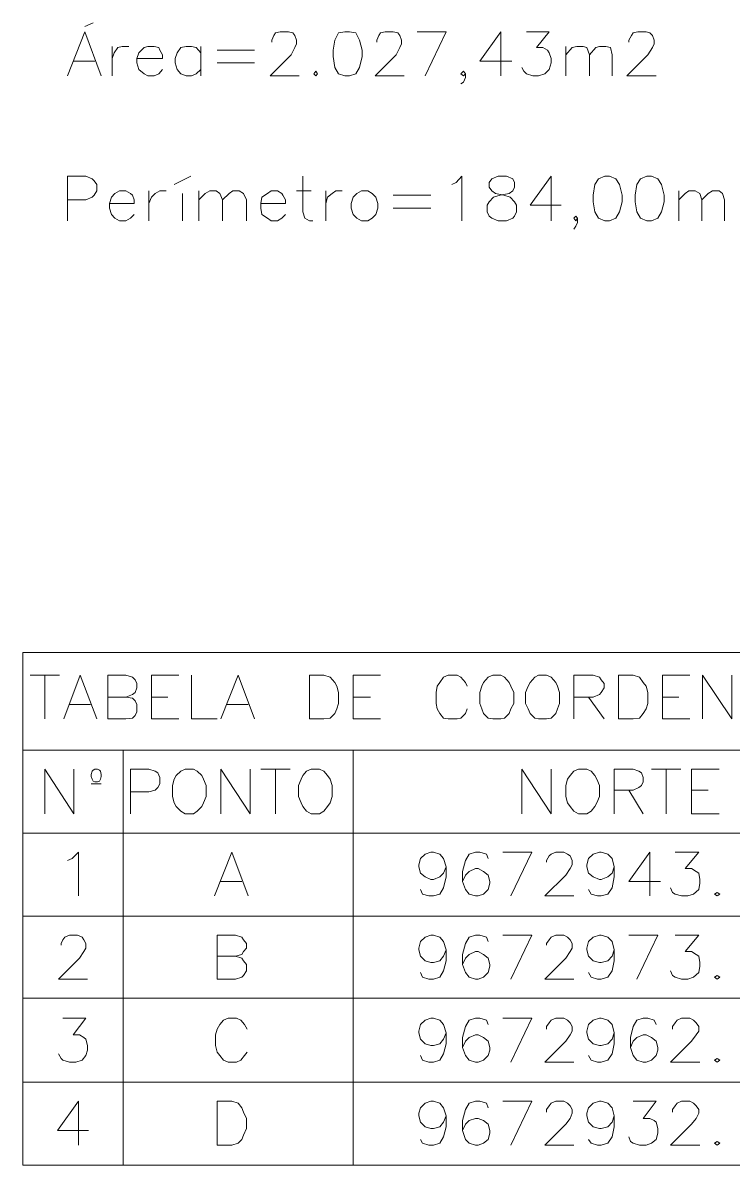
# Model space of a CAD drawing. Header units: millimetres. Extents: x 2928 to 3112, y 1220 to 1280.
# Drawn here: x 2995.639 to 2998.234, y 1235.11 to 1239.284 of the extents above; entities that cross this region are included whole.
import ezdxf

# ---------------------------------------------------------------- set-up
doc = ezdxf.new("R2010")
doc.units = ezdxf.units.MM

msp = doc.modelspace()

# ---------------------------------------------------------------- linework, layer by layer
at = {"color": 7, "linetype": 'Continuous', "lineweight": 9, "true_color": 0x000007}
for points in [[(2995.8021, 1239.09026), (2995.86543, 1239.25026), (2995.92543, 1239.09026)], [(2995.86543, 1239.27026), (2995.89543, 1239.28359), (2995.89543, 1239.28359)], [(2996.54877, 1239.21359), (2996.54877, 1239.22026), (2996.55544, 1239.23693), (2996.56211, 1239.24693), (2996.57877, 1239.25026), (2996.60877, 1239.25026), (2996.62544, 1239.24693), (2996.63211, 1239.23693), (2996.63877, 1239.22026), (2996.63877, 1239.20693), (2996.63211, 1239.19359), (2996.61877, 1239.16692), (2996.54211, 1239.09026), (2996.64877, 1239.09026)], [(2996.93211, 1239.21359), (2996.93211, 1239.22026), (2996.93878, 1239.23693), (2996.94545, 1239.24693), (2996.96211, 1239.25026), (2996.99211, 1239.25026), (2997.00878, 1239.24693), (2997.01545, 1239.23693), (2997.02211, 1239.22026), (2997.02211, 1239.20693), (2997.01545, 1239.19359), (2997.00211, 1239.16692), (2996.92544, 1239.09026), (2997.03211, 1239.09026)], [(2997.10878, 1239.09026), (2997.18545, 1239.25026), (2997.07878, 1239.25026)], [(2997.38545, 1239.09026), (2997.38545, 1239.25026), (2997.30878, 1239.14359), (2997.42545, 1239.14359)], [(2997.47879, 1239.25026), (2997.56212, 1239.25026), (2997.51545, 1239.19359), (2997.53879, 1239.19359), (2997.55545, 1239.18359), (2997.56212, 1239.17359), (2997.56879, 1239.15359), (2997.56879, 1239.13692), (2997.56212, 1239.11359), (2997.54545, 1239.09692), (2997.52212, 1239.09026), (2997.50212, 1239.09026), (2997.47879, 1239.09692), (2997.46879, 1239.10692), (2997.46212, 1239.12026)], [(2997.85212, 1239.21359), (2997.85212, 1239.22026), (2997.86213, 1239.23693), (2997.86879, 1239.24693), (2997.88546, 1239.25026), (2997.91546, 1239.25026), (2997.92879, 1239.24693), (2997.93879, 1239.23693), (2997.94546, 1239.22026), (2997.94546, 1239.20693), (2997.93879, 1239.19359), (2997.92213, 1239.16692), (2997.84546, 1239.09026), (2997.95213, 1239.09026)], [(2995.96543, 1239.19693), (2995.96543, 1239.09026), (2995.96543, 1239.09026)], [(2995.96543, 1239.15359), (2995.9721, 1239.17359), (2995.98543, 1239.19359), (2996.0021, 1239.19693), (2996.02543, 1239.19693)], [(2996.05543, 1239.15359), (2996.14877, 1239.15359), (2996.14877, 1239.16692), (2996.13877, 1239.18359), (2996.13543, 1239.19359), (2996.11877, 1239.19693), (2996.09543, 1239.19693), (2996.0821, 1239.19359), (2996.0621, 1239.17359), (2996.05543, 1239.15359), (2996.05543, 1239.13692), (2996.0621, 1239.11359), (2996.0821, 1239.09692), (2996.09543, 1239.09026), (2996.11877, 1239.09026), (2996.13543, 1239.09692), (2996.14877, 1239.11359)], [(2996.28877, 1239.17359), (2996.2721, 1239.19359), (2996.25544, 1239.19693), (2996.23544, 1239.19693), (2996.21543, 1239.19359), (2996.2021, 1239.17359), (2996.19543, 1239.15359), (2996.19543, 1239.13692), (2996.2021, 1239.11359), (2996.21543, 1239.09692), (2996.23544, 1239.09026), (2996.25544, 1239.09026), (2996.2721, 1239.09692), (2996.28877, 1239.11359)], [(2996.28877, 1239.19693), (2996.28877, 1239.09026), (2996.28877, 1239.09026)], [(2996.34877, 1239.18359), (2996.48544, 1239.18359), (2996.48544, 1239.18359)], [(2997.62212, 1239.19693), (2997.62212, 1239.09026), (2997.62212, 1239.09026)], [(2997.62212, 1239.16692), (2997.64546, 1239.19359), (2997.66212, 1239.19693), (2997.68546, 1239.19693), (2997.69879, 1239.19359), (2997.70879, 1239.16692), (2997.70879, 1239.09026)], [(2997.70879, 1239.16692), (2997.73212, 1239.19359), (2997.74546, 1239.19693), (2997.76879, 1239.19693), (2997.78546, 1239.19359), (2997.79212, 1239.16692), (2997.79212, 1239.09026)], [(2995.82543, 1239.14359), (2995.9021, 1239.14359), (2995.9021, 1239.14359)], [(2996.34877, 1239.13692), (2996.48544, 1239.13692), (2996.48544, 1239.13692)], [(2997.25545, 1239.09692), (2997.24878, 1239.09026), (2997.23878, 1239.09692), (2997.24878, 1239.10692), (2997.25545, 1239.09692), (2997.25545, 1239.08359), (2997.24878, 1239.06692), (2997.23878, 1239.06026)], [(2995.8021, 1238.56025), (2995.8021, 1238.72358), (2995.86876, 1238.72358), (2995.8921, 1238.71358), (2995.89876, 1238.70692), (2995.90876, 1238.69358), (2995.90876, 1238.67025), (2995.89876, 1238.65358), (2995.8921, 1238.64692), (2995.86876, 1238.63692), (2995.8021, 1238.63692)], [(2996.1921, 1238.69358), (2996.2521, 1238.72358), (2996.2521, 1238.72358)], [(2996.66211, 1238.72358), (2996.66211, 1238.59358), (2996.66877, 1238.57025), (2996.68544, 1238.56025), (2996.69878, 1238.56025)], [(2997.20545, 1238.69358), (2997.22212, 1238.70025), (2997.24212, 1238.72358), (2997.24212, 1238.56025)], [(2997.56879, 1238.56025), (2997.56879, 1238.72358), (2997.49212, 1238.61692), (2997.60545, 1238.61692)], [(2995.95543, 1238.62358), (2996.04543, 1238.62358), (2996.04543, 1238.63692), (2996.03877, 1238.65358), (2996.0321, 1238.66025), (2996.01543, 1238.67025), (2995.9921, 1238.67025), (2995.97543, 1238.66025), (2995.9621, 1238.64692), (2995.95543, 1238.62358), (2995.95543, 1238.60692), (2995.9621, 1238.58358), (2995.97543, 1238.57025), (2995.9921, 1238.56025), (2996.01543, 1238.56025), (2996.0321, 1238.57025), (2996.04543, 1238.58358)], [(2996.09877, 1238.67025), (2996.09877, 1238.56025), (2996.09877, 1238.56025)], [(2996.09877, 1238.62358), (2996.10877, 1238.64692), (2996.1221, 1238.66025), (2996.13877, 1238.67025), (2996.1621, 1238.67025)], [(2996.2821, 1238.67025), (2996.2821, 1238.56025), (2996.2821, 1238.56025)], [(2996.2821, 1238.63692), (2996.30544, 1238.66025), (2996.3221, 1238.67025), (2996.34544, 1238.67025), (2996.35877, 1238.66025), (2996.36877, 1238.63692), (2996.36877, 1238.56025)], [(2996.36877, 1238.63692), (2996.3921, 1238.66025), (2996.40544, 1238.67025), (2996.42877, 1238.67025), (2996.44544, 1238.66025), (2996.45544, 1238.63692), (2996.45544, 1238.56025)], [(2996.50877, 1238.62358), (2996.59877, 1238.62358), (2996.59877, 1238.63692), (2996.58877, 1238.65358), (2996.58544, 1238.66025), (2996.56877, 1238.67025), (2996.54544, 1238.67025), (2996.53211, 1238.66025), (2996.51211, 1238.64692), (2996.50877, 1238.62358), (2996.50877, 1238.60692), (2996.51211, 1238.58358), (2996.53211, 1238.57025), (2996.54544, 1238.56025), (2996.56877, 1238.56025), (2996.58544, 1238.57025), (2996.59877, 1238.58358)], [(2996.63877, 1238.67025), (2996.69211, 1238.67025), (2996.69211, 1238.67025)], [(2996.74544, 1238.67025), (2996.74544, 1238.56025), (2996.74544, 1238.56025)], [(2996.74544, 1238.62358), (2996.75211, 1238.64692), (2996.76878, 1238.66025), (2996.78211, 1238.67025), (2996.80544, 1238.67025)], [(2998.03546, 1238.67025), (2998.03546, 1238.56025), (2998.03546, 1238.56025)], [(2998.03546, 1238.63692), (2998.05879, 1238.66025), (2998.07213, 1238.67025), (2998.09546, 1238.67025), (2998.11213, 1238.66025), (2998.1188, 1238.63692), (2998.1188, 1238.56025)], [(2998.1188, 1238.63692), (2998.14213, 1238.66025), (2998.1588, 1238.67025), (2998.18213, 1238.67025), (2998.19546, 1238.66025), (2998.20213, 1238.63692), (2998.20213, 1238.56025)], [(2996.2221, 1238.66025), (2996.2221, 1238.56025), (2996.2221, 1238.56025)], [(2996.99211, 1238.65358), (2997.12878, 1238.65358), (2997.12878, 1238.65358)], [(2996.99211, 1238.60692), (2997.12878, 1238.60692), (2997.12878, 1238.60692)], [(2997.66546, 1238.57025), (2997.65879, 1238.56025), (2997.65212, 1238.57025), (2997.65879, 1238.57692), (2997.66546, 1238.57025), (2997.66546, 1238.55358), (2997.65879, 1238.54025), (2997.65212, 1238.53025)], [(2995.63876, 1236.62689), (2996.00543, 1236.62689), (2996.79544, 1236.62689), (2998.36213, 1236.62689), (3001.1155, 1236.62689)]]:
    msp.add_lwpolyline(points, dxfattribs=at)
for points in [[(2996.81544, 1239.25026), (2996.79211, 1239.24693), (2996.77878, 1239.22026), (2996.77211, 1239.18359), (2996.77211, 1239.16026), (2996.77878, 1239.12026), (2996.79211, 1239.09692), (2996.81544, 1239.09026), (2996.83211, 1239.09026), (2996.85544, 1239.09692), (2996.86878, 1239.12026), (2996.87878, 1239.16026), (2996.87878, 1239.18359), (2996.86878, 1239.22026), (2996.85544, 1239.24693), (2996.83211, 1239.25026)], [(2996.70878, 1239.10692), (2996.70211, 1239.09692), (2996.70878, 1239.09026), (2996.71544, 1239.09692)], [(2997.37545, 1238.72358), (2997.35212, 1238.71358), (2997.34212, 1238.70025), (2997.34212, 1238.68358), (2997.35212, 1238.67025), (2997.36545, 1238.66025), (2997.39545, 1238.65358), (2997.41879, 1238.64692), (2997.43545, 1238.63025), (2997.44212, 1238.61692), (2997.44212, 1238.59358), (2997.43545, 1238.57692), (2997.42879, 1238.57025), (2997.40545, 1238.56025), (2997.37545, 1238.56025), (2997.35212, 1238.57025), (2997.34212, 1238.57692), (2997.33545, 1238.59358), (2997.33545, 1238.61692), (2997.34212, 1238.63025), (2997.35878, 1238.64692), (2997.38212, 1238.65358), (2997.41545, 1238.66025), (2997.42879, 1238.67025), (2997.43545, 1238.68358), (2997.43545, 1238.70025), (2997.42879, 1238.71358), (2997.40545, 1238.72358)], [(2997.76546, 1238.72358), (2997.74212, 1238.71358), (2997.72879, 1238.69358), (2997.72212, 1238.65358), (2997.72212, 1238.63025), (2997.72879, 1238.59358), (2997.74212, 1238.57025), (2997.76546, 1238.56025), (2997.78212, 1238.56025), (2997.80546, 1238.57025), (2997.81879, 1238.59358), (2997.82879, 1238.63025), (2997.82879, 1238.65358), (2997.81879, 1238.69358), (2997.80546, 1238.71358), (2997.78212, 1238.72358)], [(2997.91879, 1238.72358), (2997.89546, 1238.71358), (2997.88213, 1238.69358), (2997.87546, 1238.65358), (2997.87546, 1238.63025), (2997.88213, 1238.59358), (2997.89546, 1238.57025), (2997.91879, 1238.56025), (2997.93546, 1238.56025), (2997.95879, 1238.57025), (2997.97213, 1238.59358), (2997.98213, 1238.63025), (2997.98213, 1238.65358), (2997.97213, 1238.69358), (2997.95879, 1238.71358), (2997.93546, 1238.72358)], [(2996.87544, 1238.67025), (2996.85878, 1238.66025), (2996.84544, 1238.64692), (2996.83878, 1238.62358), (2996.83878, 1238.60692), (2996.84544, 1238.58358), (2996.85878, 1238.57025), (2996.87544, 1238.56025), (2996.89878, 1238.56025), (2996.91544, 1238.57025), (2996.92878, 1238.58358), (2996.93545, 1238.60692), (2996.93545, 1238.62358), (2996.92878, 1238.64692), (2996.91544, 1238.66025), (2996.89878, 1238.67025)]]:
    msp.add_lwpolyline(points, close=True, dxfattribs=at)
at = {"color": 7, "linetype": 'Continuous', "lineweight": 5, "true_color": 0x000007}
for points in [[(2995.63876, 1236.62689), (2995.63876, 1236.98356), (3001.1155, 1236.98356), (3001.1155, 1236.62689)], [(2995.66543, 1236.90023), (2995.7721, 1236.90023), (2995.7721, 1236.90023)], [(2995.71876, 1236.90023), (2995.71876, 1236.74022), (2995.71876, 1236.74022)], [(2995.78876, 1236.74022), (2995.84876, 1236.90023), (2995.90876, 1236.74022)], [(2996.01543, 1236.82022), (2996.03877, 1236.81689), (2996.04877, 1236.80689), (2996.05543, 1236.79356), (2996.05543, 1236.76689), (2996.04877, 1236.75356), (2996.03877, 1236.74356), (2996.01543, 1236.74022), (2995.94876, 1236.74022), (2995.94876, 1236.90023), (2996.01543, 1236.90023), (2996.03877, 1236.89356), (2996.04877, 1236.88356), (2996.05543, 1236.87023), (2996.05543, 1236.85356), (2996.04877, 1236.83689), (2996.03877, 1236.83022), (2996.01543, 1236.82022), (2995.94876, 1236.82022)], [(2996.10877, 1236.74022), (2996.10877, 1236.90023), (2996.20877, 1236.90023)], [(2996.25544, 1236.90023), (2996.25544, 1236.74022), (2996.34877, 1236.74022)], [(2996.3621, 1236.74022), (2996.42544, 1236.90023), (2996.48544, 1236.74022)], [(2996.84544, 1236.74022), (2996.84544, 1236.90023), (2996.94545, 1236.90023)], [(2997.26212, 1236.86022), (2997.25545, 1236.87356), (2997.23878, 1236.89356), (2997.22545, 1236.90023), (2997.19212, 1236.90023), (2997.17545, 1236.89356), (2997.16212, 1236.87356), (2997.15211, 1236.86022), (2997.14878, 1236.83689), (2997.14878, 1236.79689), (2997.15211, 1236.77689), (2997.16212, 1236.76022), (2997.17545, 1236.74356), (2997.19212, 1236.74022), (2997.22545, 1236.74022), (2997.23878, 1236.74356), (2997.25545, 1236.76022), (2997.26212, 1236.77689)], [(2997.65212, 1236.74022), (2997.65212, 1236.90023), (2997.72212, 1236.90023), (2997.74546, 1236.89356), (2997.75212, 1236.88356), (2997.76212, 1236.87023), (2997.76212, 1236.85356), (2997.75212, 1236.83689), (2997.74546, 1236.83022), (2997.72212, 1236.82022), (2997.65212, 1236.82022)], [(2997.97546, 1236.74022), (2997.97546, 1236.90023), (2998.07546, 1236.90023)], [(2998.12213, 1236.74022), (2998.12213, 1236.90023), (2998.2288, 1236.74022), (2998.2288, 1236.90023)], [(2995.80876, 1236.79356), (2995.88543, 1236.79356), (2995.88543, 1236.79356)], [(2996.10877, 1236.82022), (2996.16877, 1236.82022), (2996.16877, 1236.82022)], [(2996.38544, 1236.79356), (2996.46211, 1236.79356), (2996.46211, 1236.79356)], [(2996.84544, 1236.82022), (2996.90878, 1236.82022), (2996.90878, 1236.82022)], [(2997.70546, 1236.82022), (2997.76212, 1236.74022), (2997.76212, 1236.74022)], [(2997.97546, 1236.82022), (2998.03546, 1236.82022), (2998.03546, 1236.82022)], [(2996.10877, 1236.74022), (2996.20877, 1236.74022), (2996.20877, 1236.74022)], [(2996.84544, 1236.74022), (2996.94545, 1236.74022), (2996.94545, 1236.74022)], [(2997.97546, 1236.74022), (2998.07546, 1236.74022), (2998.07546, 1236.74022)], [(2995.63876, 1236.62689), (2995.63876, 1236.32355), (2995.63876, 1236.02021), (2995.63876, 1235.72021), (2995.63876, 1235.41354), (2995.63876, 1235.1102)], [(2996.00543, 1236.62689), (2996.00543, 1236.32355), (2996.00543, 1236.02021), (2996.00543, 1235.72021), (2996.00543, 1235.41354), (2996.00543, 1235.1102)], [(2996.84544, 1236.62689), (2996.84544, 1236.32355), (2996.84544, 1236.02021), (2996.84544, 1235.72021), (2996.84544, 1235.41354), (2996.84544, 1235.1102)], [(2995.71876, 1236.39355), (2995.71876, 1236.55689), (2995.82543, 1236.39355), (2995.82543, 1236.55689)], [(2996.0321, 1236.39355), (2996.0321, 1236.55689), (2996.09877, 1236.55689), (2996.1221, 1236.55022), (2996.1321, 1236.54355), (2996.13877, 1236.52689), (2996.13877, 1236.50355), (2996.1321, 1236.49022), (2996.1221, 1236.48022), (2996.09877, 1236.47355), (2996.0321, 1236.47355)], [(2996.3621, 1236.39355), (2996.3621, 1236.55689), (2996.46877, 1236.39355), (2996.46877, 1236.55689)], [(2996.50877, 1236.55689), (2996.61544, 1236.55689), (2996.61544, 1236.55689)], [(2996.56211, 1236.55689), (2996.56211, 1236.39355), (2996.56211, 1236.39355)], [(2997.46212, 1236.39355), (2997.46212, 1236.55689), (2997.56879, 1236.39355), (2997.56879, 1236.55689)], [(2997.79879, 1236.39355), (2997.79879, 1236.55689), (2997.86879, 1236.55689), (2997.88879, 1236.55022), (2997.89879, 1236.54355), (2997.90546, 1236.52689), (2997.90546, 1236.51022), (2997.89879, 1236.49689), (2997.88879, 1236.49022), (2997.86879, 1236.48022), (2997.79879, 1236.48022)], [(2997.93546, 1236.55689), (2998.04213, 1236.55689), (2998.04213, 1236.55689)], [(2997.98879, 1236.55689), (2997.98879, 1236.39355), (2997.98879, 1236.39355)], [(2998.08213, 1236.39355), (2998.08213, 1236.55689), (2998.18213, 1236.55689)], [(2995.88876, 1236.50355), (2995.92543, 1236.50355), (2995.92543, 1236.50355)], [(2997.85212, 1236.48022), (2997.90546, 1236.39355), (2997.90546, 1236.39355)], [(2998.08213, 1236.48022), (2998.14213, 1236.48022), (2998.14213, 1236.48022)], [(2998.08213, 1236.39355), (2998.18213, 1236.39355), (2998.18213, 1236.39355)], [(2995.63876, 1236.32355), (2996.00543, 1236.32355), (2996.84544, 1236.32355), (2998.5288, 1236.32355)], [(2995.8021, 1236.22355), (2995.81876, 1236.23022), (2995.8421, 1236.25355), (2995.8421, 1236.09355)], [(2996.33877, 1236.09355), (2996.4021, 1236.25355), (2996.46211, 1236.09355)], [(2997.18545, 1236.20022), (2997.17545, 1236.17688), (2997.16212, 1236.16355), (2997.13878, 1236.15355), (2997.12878, 1236.15355), (2997.10878, 1236.16355), (2997.09211, 1236.17688), (2997.08545, 1236.20022), (2997.08545, 1236.20688), (2997.09211, 1236.23022), (2997.10878, 1236.24688), (2997.12878, 1236.25355), (2997.13878, 1236.25355), (2997.16212, 1236.24688), (2997.17545, 1236.23022), (2997.18545, 1236.20022), (2997.18545, 1236.16355), (2997.17545, 1236.12355), (2997.16212, 1236.10021), (2997.13878, 1236.09355), (2997.12211, 1236.09355), (2997.09878, 1236.10021), (2997.09211, 1236.11688)], [(2997.33878, 1236.23022), (2997.33212, 1236.24688), (2997.30878, 1236.25355), (2997.29212, 1236.25355), (2997.26878, 1236.24688), (2997.25545, 1236.22355), (2997.24545, 1236.18355), (2997.24545, 1236.14688), (2997.25545, 1236.11688), (2997.26878, 1236.10021), (2997.29212, 1236.09355), (2997.30212, 1236.09355), (2997.32212, 1236.10021), (2997.33878, 1236.11688), (2997.34545, 1236.14021), (2997.34545, 1236.14688), (2997.33878, 1236.17022), (2997.32212, 1236.18355), (2997.30212, 1236.19355), (2997.29212, 1236.19355), (2997.26878, 1236.18355), (2997.25545, 1236.17022), (2997.24545, 1236.14688)], [(2997.42212, 1236.09355), (2997.49879, 1236.25355), (2997.39212, 1236.25355)], [(2997.55212, 1236.21688), (2997.55212, 1236.22355), (2997.56212, 1236.24022), (2997.56879, 1236.24688), (2997.58545, 1236.25355), (2997.61545, 1236.25355), (2997.62879, 1236.24688), (2997.63879, 1236.24022), (2997.64546, 1236.22355), (2997.64546, 1236.20688), (2997.63879, 1236.19355), (2997.62212, 1236.17022), (2997.54545, 1236.09355), (2997.65212, 1236.09355)], [(2997.79879, 1236.20022), (2997.79212, 1236.17688), (2997.77546, 1236.16355), (2997.75212, 1236.15355), (2997.74546, 1236.15355), (2997.72212, 1236.16355), (2997.70546, 1236.17688), (2997.69879, 1236.20022), (2997.69879, 1236.20688), (2997.70546, 1236.23022), (2997.72212, 1236.24688), (2997.74546, 1236.25355), (2997.75212, 1236.25355), (2997.77546, 1236.24688), (2997.79212, 1236.23022), (2997.79879, 1236.20022), (2997.79879, 1236.16355), (2997.79212, 1236.12355), (2997.77546, 1236.10021), (2997.75212, 1236.09355), (2997.73879, 1236.09355), (2997.71546, 1236.10021), (2997.70546, 1236.11688)], [(2997.92879, 1236.09355), (2997.92879, 1236.25355), (2997.85212, 1236.14688), (2997.96879, 1236.14688)], [(2998.02213, 1236.25355), (2998.1088, 1236.25355), (2998.05879, 1236.19355), (2998.08213, 1236.19355), (2998.0988, 1236.18355), (2998.1088, 1236.17688), (2998.11213, 1236.15355), (2998.11213, 1236.14021), (2998.1088, 1236.11688), (2998.08879, 1236.10021), (2998.06879, 1236.09355), (2998.04546, 1236.09355), (2998.02213, 1236.10021), (2998.01213, 1236.10688), (2998.00546, 1236.12355)], [(2996.3621, 1236.14688), (2996.43877, 1236.14688), (2996.43877, 1236.14688)], [(2995.63876, 1236.02021), (2996.00543, 1236.02021), (2996.84544, 1236.02021), (2998.5288, 1236.02021)], [(2995.77876, 1235.91354), (2995.77876, 1235.92021), (2995.78543, 1235.93355), (2995.7921, 1235.94355), (2995.80876, 1235.95021), (2995.83876, 1235.95021), (2995.85543, 1235.94355), (2995.8621, 1235.93355), (2995.86876, 1235.92021), (2995.86876, 1235.90354), (2995.8621, 1235.89021), (2995.84543, 1235.86688), (2995.76876, 1235.79021), (2995.87543, 1235.79021)], [(2996.41544, 1235.87354), (2996.43877, 1235.86688), (2996.44544, 1235.85688), (2996.45544, 1235.84354), (2996.45544, 1235.82021), (2996.44544, 1235.80354), (2996.43877, 1235.79688), (2996.41544, 1235.79021), (2996.34877, 1235.79021), (2996.34877, 1235.95021), (2996.41544, 1235.95021), (2996.43877, 1235.94355), (2996.44544, 1235.93355), (2996.45544, 1235.92021), (2996.45544, 1235.90354), (2996.44544, 1235.89021), (2996.43877, 1235.88021), (2996.41544, 1235.87354), (2996.34877, 1235.87354)], [(2997.18545, 1235.89688), (2997.17545, 1235.87354), (2997.16212, 1235.85688), (2997.13878, 1235.85021), (2997.12878, 1235.85021), (2997.10878, 1235.85688), (2997.09211, 1235.87354), (2997.08545, 1235.89688), (2997.08545, 1235.90354), (2997.09211, 1235.92688), (2997.10878, 1235.94355), (2997.12878, 1235.95021), (2997.13878, 1235.95021), (2997.16212, 1235.94355), (2997.17545, 1235.92688), (2997.18545, 1235.89688), (2997.18545, 1235.85688), (2997.17545, 1235.82021), (2997.16212, 1235.79688), (2997.13878, 1235.79021), (2997.12211, 1235.79021), (2997.09878, 1235.79688), (2997.09211, 1235.81354)], [(2997.33878, 1235.92688), (2997.33212, 1235.94355), (2997.30878, 1235.95021), (2997.29212, 1235.95021), (2997.26878, 1235.94355), (2997.25545, 1235.92021), (2997.24545, 1235.88021), (2997.24545, 1235.84354), (2997.25545, 1235.81354), (2997.26878, 1235.79688), (2997.29212, 1235.79021), (2997.30212, 1235.79021), (2997.32212, 1235.79688), (2997.33878, 1235.81354), (2997.34545, 1235.83688), (2997.34545, 1235.84354), (2997.33878, 1235.86688), (2997.32212, 1235.88021), (2997.30212, 1235.89021), (2997.29212, 1235.89021), (2997.26878, 1235.88021), (2997.25545, 1235.86688), (2997.24545, 1235.84354)], [(2997.42212, 1235.79021), (2997.49879, 1235.95021), (2997.39212, 1235.95021)], [(2997.55212, 1235.91354), (2997.55212, 1235.92021), (2997.56212, 1235.93355), (2997.56879, 1235.94355), (2997.58545, 1235.95021), (2997.61545, 1235.95021), (2997.62879, 1235.94355), (2997.63879, 1235.93355), (2997.64546, 1235.92021), (2997.64546, 1235.90354), (2997.63879, 1235.89021), (2997.62212, 1235.86688), (2997.54545, 1235.79021), (2997.65212, 1235.79021)], [(2997.79879, 1235.89688), (2997.79212, 1235.87354), (2997.77546, 1235.85688), (2997.75212, 1235.85021), (2997.74546, 1235.85021), (2997.72212, 1235.85688), (2997.70546, 1235.87354), (2997.69879, 1235.89688), (2997.69879, 1235.90354), (2997.70546, 1235.92688), (2997.72212, 1235.94355), (2997.74546, 1235.95021), (2997.75212, 1235.95021), (2997.77546, 1235.94355), (2997.79212, 1235.92688), (2997.79879, 1235.89688), (2997.79879, 1235.85688), (2997.79212, 1235.82021), (2997.77546, 1235.79688), (2997.75212, 1235.79021), (2997.73879, 1235.79021), (2997.71546, 1235.79688), (2997.70546, 1235.81354)], [(2997.88213, 1235.79021), (2997.95879, 1235.95021), (2997.85212, 1235.95021)], [(2998.02213, 1235.95021), (2998.1088, 1235.95021), (2998.05879, 1235.89021), (2998.08213, 1235.89021), (2998.0988, 1235.88021), (2998.1088, 1235.87354), (2998.11213, 1235.85021), (2998.11213, 1235.83688), (2998.1088, 1235.81354), (2998.08879, 1235.79688), (2998.06879, 1235.79021), (2998.04546, 1235.79021), (2998.02213, 1235.79688), (2998.01213, 1235.80354), (2998.00546, 1235.82021)], [(2995.63876, 1235.72021), (2996.00543, 1235.72021), (2996.84544, 1235.72021), (2998.5288, 1235.72021)], [(2995.78543, 1235.64687), (2995.86876, 1235.64687), (2995.8221, 1235.58687), (2995.84543, 1235.58687), (2995.8621, 1235.57687), (2995.86876, 1235.57021), (2995.87543, 1235.54687), (2995.87543, 1235.53021), (2995.86876, 1235.51021), (2995.85543, 1235.49354), (2995.8321, 1235.48687), (2995.80876, 1235.48687), (2995.78543, 1235.49354), (2995.77876, 1235.50021), (2995.76876, 1235.51687)], [(2996.45877, 1235.60687), (2996.44877, 1235.62354), (2996.43544, 1235.64021), (2996.41877, 1235.64687), (2996.38877, 1235.64687), (2996.3721, 1235.64021), (2996.35877, 1235.62354), (2996.34877, 1235.60687), (2996.3421, 1235.58687), (2996.3421, 1235.54687), (2996.34877, 1235.52354), (2996.35877, 1235.51021), (2996.3721, 1235.49354), (2996.38877, 1235.48687), (2996.41877, 1235.48687), (2996.43544, 1235.49354), (2996.44877, 1235.51021), (2996.45877, 1235.52354)], [(2997.18545, 1235.59354), (2997.17545, 1235.57021), (2997.16212, 1235.55354), (2997.13878, 1235.54687), (2997.12878, 1235.54687), (2997.10878, 1235.55354), (2997.09211, 1235.57021), (2997.08545, 1235.59354), (2997.08545, 1235.60021), (2997.09211, 1235.62354), (2997.10878, 1235.64021), (2997.12878, 1235.64687), (2997.13878, 1235.64687), (2997.16212, 1235.64021), (2997.17545, 1235.62354), (2997.18545, 1235.59354), (2997.18545, 1235.55354), (2997.17545, 1235.51687), (2997.16212, 1235.49354), (2997.13878, 1235.48687), (2997.12211, 1235.48687), (2997.09878, 1235.49354), (2997.09211, 1235.51021)], [(2997.33878, 1235.62354), (2997.33212, 1235.64021), (2997.30878, 1235.64687), (2997.29212, 1235.64687), (2997.26878, 1235.64021), (2997.25545, 1235.61687), (2997.24545, 1235.57687), (2997.24545, 1235.54021), (2997.25545, 1235.51021), (2997.26878, 1235.49354), (2997.29212, 1235.48687), (2997.30212, 1235.48687), (2997.32212, 1235.49354), (2997.33878, 1235.51021), (2997.34545, 1235.53021), (2997.34545, 1235.54021), (2997.33878, 1235.56354), (2997.32212, 1235.57687), (2997.30212, 1235.58687), (2997.29212, 1235.58687), (2997.26878, 1235.57687), (2997.25545, 1235.56354), (2997.24545, 1235.54021)], [(2997.42212, 1235.48687), (2997.49879, 1235.64687), (2997.39212, 1235.64687)], [(2997.55212, 1235.60687), (2997.55212, 1235.61687), (2997.56212, 1235.63021), (2997.56879, 1235.64021), (2997.58545, 1235.64687), (2997.61545, 1235.64687), (2997.62879, 1235.64021), (2997.63879, 1235.63021), (2997.64546, 1235.61687), (2997.64546, 1235.60021), (2997.63879, 1235.58687), (2997.62212, 1235.56354), (2997.54545, 1235.48687), (2997.65212, 1235.48687)], [(2997.79879, 1235.59354), (2997.79212, 1235.57021), (2997.77546, 1235.55354), (2997.75212, 1235.54687), (2997.74546, 1235.54687), (2997.72212, 1235.55354), (2997.70546, 1235.57021), (2997.69879, 1235.59354), (2997.69879, 1235.60021), (2997.70546, 1235.62354), (2997.72212, 1235.64021), (2997.74546, 1235.64687), (2997.75212, 1235.64687), (2997.77546, 1235.64021), (2997.79212, 1235.62354), (2997.79879, 1235.59354), (2997.79879, 1235.55354), (2997.79212, 1235.51687), (2997.77546, 1235.49354), (2997.75212, 1235.48687), (2997.73879, 1235.48687), (2997.71546, 1235.49354), (2997.70546, 1235.51021)], [(2997.95213, 1235.62354), (2997.94546, 1235.64021), (2997.92213, 1235.64687), (2997.90546, 1235.64687), (2997.88213, 1235.64021), (2997.86879, 1235.61687), (2997.85879, 1235.57687), (2997.85879, 1235.54021), (2997.86879, 1235.51021), (2997.88213, 1235.49354), (2997.90546, 1235.48687), (2997.91546, 1235.48687), (2997.93546, 1235.49354), (2997.95213, 1235.51021), (2997.95879, 1235.53021), (2997.95879, 1235.54021), (2997.95213, 1235.56354), (2997.93546, 1235.57687), (2997.91546, 1235.58687), (2997.90546, 1235.58687), (2997.88213, 1235.57687), (2997.86879, 1235.56354), (2997.85879, 1235.54021)], [(2998.01213, 1235.60687), (2998.01213, 1235.61687), (2998.02213, 1235.63021), (2998.02879, 1235.64021), (2998.04546, 1235.64687), (2998.07546, 1235.64687), (2998.08879, 1235.64021), (2998.0988, 1235.63021), (2998.1088, 1235.61687), (2998.1088, 1235.60021), (2998.0988, 1235.58687), (2998.08213, 1235.56354), (2998.00546, 1235.48687), (2998.11213, 1235.48687)], [(2995.63876, 1235.41354), (2996.00543, 1235.41354), (2996.84544, 1235.41354), (2998.5288, 1235.41354)], [(2995.8421, 1235.18353), (2995.8421, 1235.34354), (2995.76543, 1235.23687), (2995.87876, 1235.23687)], [(2997.18545, 1235.2902), (2997.17545, 1235.26687), (2997.16212, 1235.2502), (2997.13878, 1235.24354), (2997.12878, 1235.24354), (2997.10878, 1235.2502), (2997.09211, 1235.26687), (2997.08545, 1235.2902), (2997.08545, 1235.3002), (2997.09211, 1235.3202), (2997.10878, 1235.33687), (2997.12878, 1235.34354), (2997.13878, 1235.34354), (2997.16212, 1235.33687), (2997.17545, 1235.3202), (2997.18545, 1235.2902), (2997.18545, 1235.2502), (2997.17545, 1235.21353), (2997.16212, 1235.1902), (2997.13878, 1235.18353), (2997.12211, 1235.18353), (2997.09878, 1235.1902), (2997.09211, 1235.20353)], [(2997.33878, 1235.3202), (2997.33212, 1235.33687), (2997.30878, 1235.34354), (2997.29212, 1235.34354), (2997.26878, 1235.33687), (2997.25545, 1235.31354), (2997.24545, 1235.27354), (2997.24545, 1235.23687), (2997.25545, 1235.20353), (2997.26878, 1235.1902), (2997.29212, 1235.18353), (2997.30212, 1235.18353), (2997.32212, 1235.1902), (2997.33878, 1235.20353), (2997.34545, 1235.22687), (2997.34545, 1235.23687), (2997.33878, 1235.2602), (2997.32212, 1235.27354), (2997.30212, 1235.2802), (2997.29212, 1235.2802), (2997.26878, 1235.27354), (2997.25545, 1235.2602), (2997.24545, 1235.23687)], [(2997.42212, 1235.18353), (2997.49879, 1235.34354), (2997.39212, 1235.34354)], [(2997.55212, 1235.30354), (2997.55212, 1235.31354), (2997.56212, 1235.32687), (2997.56879, 1235.33687), (2997.58545, 1235.34354), (2997.61545, 1235.34354), (2997.62879, 1235.33687), (2997.63879, 1235.32687), (2997.64546, 1235.31354), (2997.64546, 1235.3002), (2997.63879, 1235.2802), (2997.62212, 1235.2602), (2997.54545, 1235.18353), (2997.65212, 1235.18353)], [(2997.79879, 1235.2902), (2997.79212, 1235.26687), (2997.77546, 1235.2502), (2997.75212, 1235.24354), (2997.74546, 1235.24354), (2997.72212, 1235.2502), (2997.70546, 1235.26687), (2997.69879, 1235.2902), (2997.69879, 1235.3002), (2997.70546, 1235.3202), (2997.72212, 1235.33687), (2997.74546, 1235.34354), (2997.75212, 1235.34354), (2997.77546, 1235.33687), (2997.79212, 1235.3202), (2997.79879, 1235.2902), (2997.79879, 1235.2502), (2997.79212, 1235.21353), (2997.77546, 1235.1902), (2997.75212, 1235.18353), (2997.73879, 1235.18353), (2997.71546, 1235.1902), (2997.70546, 1235.20353)], [(2997.86879, 1235.34354), (2997.95213, 1235.34354), (2997.90546, 1235.2802), (2997.92879, 1235.2802), (2997.94546, 1235.27354), (2997.95213, 1235.26687), (2997.95879, 1235.24354), (2997.95879, 1235.22687), (2997.95213, 1235.20353), (2997.93546, 1235.1902), (2997.91546, 1235.18353), (2997.89213, 1235.18353), (2997.86879, 1235.1902), (2997.85879, 1235.19687), (2997.85212, 1235.21353)], [(2998.01213, 1235.30354), (2998.01213, 1235.31354), (2998.02213, 1235.32687), (2998.02879, 1235.33687), (2998.04546, 1235.34354), (2998.07546, 1235.34354), (2998.08879, 1235.33687), (2998.0988, 1235.32687), (2998.1088, 1235.31354), (2998.1088, 1235.3002), (2998.0988, 1235.2802), (2998.08213, 1235.2602), (2998.00546, 1235.18353), (2998.11213, 1235.18353)], [(2995.63876, 1235.1102), (2996.00543, 1235.1102), (2996.84544, 1235.1102)], [(2996.79544, 1235.1102), (2998.36213, 1235.1102), (3001.1155, 1235.1102)]]:
    msp.add_lwpolyline(points, dxfattribs=at)
for points in [[(2996.68544, 1236.74022), (2996.68544, 1236.90023), (2996.73878, 1236.90023), (2996.76211, 1236.89356), (2996.77878, 1236.87356), (2996.78544, 1236.86022), (2996.79211, 1236.83689), (2996.79211, 1236.79689), (2996.78544, 1236.77689), (2996.77878, 1236.76022), (2996.76211, 1236.74356), (2996.73878, 1236.74022)], [(2997.35545, 1236.90023), (2997.33878, 1236.89356), (2997.32212, 1236.87356), (2997.31545, 1236.86022), (2997.30878, 1236.83689), (2997.30878, 1236.79689), (2997.31545, 1236.77689), (2997.32212, 1236.76022), (2997.33878, 1236.74356), (2997.35545, 1236.74022), (2997.38545, 1236.74022), (2997.39879, 1236.74356), (2997.41545, 1236.76022), (2997.42212, 1236.77689), (2997.43212, 1236.79689), (2997.43212, 1236.83689), (2997.42212, 1236.86022), (2997.41545, 1236.87356), (2997.39879, 1236.89356), (2997.38545, 1236.90023)], [(2997.52212, 1236.90023), (2997.50879, 1236.89356), (2997.49212, 1236.87356), (2997.48545, 1236.86022), (2997.47545, 1236.83689), (2997.47545, 1236.79689), (2997.48545, 1236.77689), (2997.49212, 1236.76022), (2997.50879, 1236.74356), (2997.52212, 1236.74022), (2997.55212, 1236.74022), (2997.56879, 1236.74356), (2997.58545, 1236.76022), (2997.59212, 1236.77689), (2997.59879, 1236.79689), (2997.59879, 1236.83689), (2997.59212, 1236.86022), (2997.58545, 1236.87356), (2997.56879, 1236.89356), (2997.55212, 1236.90023)], [(2997.81546, 1236.74022), (2997.81546, 1236.90023), (2997.86879, 1236.90023), (2997.89213, 1236.89356), (2997.90546, 1236.87356), (2997.91546, 1236.86022), (2997.92213, 1236.83689), (2997.92213, 1236.79689), (2997.91546, 1236.77689), (2997.90546, 1236.76022), (2997.89213, 1236.74356), (2997.86879, 1236.74022)], [(2995.9121, 1236.55689), (2995.9021, 1236.55689), (2995.89543, 1236.55355), (2995.8921, 1236.55022), (2995.88876, 1236.53689), (2995.88876, 1236.53022), (2995.8921, 1236.52022), (2995.89543, 1236.51355), (2995.9021, 1236.51022), (2995.9121, 1236.51022), (2995.91876, 1236.51355), (2995.9221, 1236.52022), (2995.92543, 1236.53022), (2995.92543, 1236.53689), (2995.9221, 1236.55022), (2995.91876, 1236.55355)], [(2996.2321, 1236.55689), (2996.21543, 1236.55022), (2996.19877, 1236.53355), (2996.1921, 1236.52022), (2996.18543, 1236.49689), (2996.18543, 1236.45689), (2996.1921, 1236.43355), (2996.19877, 1236.42022), (2996.21543, 1236.40355), (2996.2321, 1236.39355), (2996.2621, 1236.39355), (2996.27544, 1236.40355), (2996.2921, 1236.42022), (2996.29877, 1236.43355), (2996.30877, 1236.45689), (2996.30877, 1236.49689), (2996.29877, 1236.52022), (2996.2921, 1236.53355), (2996.27544, 1236.55022), (2996.2621, 1236.55689)], [(2996.69211, 1236.55689), (2996.67544, 1236.55022), (2996.66211, 1236.53355), (2996.65544, 1236.52022), (2996.64544, 1236.49689), (2996.64544, 1236.45689), (2996.65544, 1236.43355), (2996.66211, 1236.42022), (2996.67544, 1236.40355), (2996.69211, 1236.39355), (2996.72211, 1236.39355), (2996.73878, 1236.40355), (2996.75211, 1236.42022), (2996.76211, 1236.43355), (2996.76878, 1236.45689), (2996.76878, 1236.49689), (2996.76211, 1236.52022), (2996.75211, 1236.53355), (2996.73878, 1236.55022), (2996.72211, 1236.55689)], [(2997.66879, 1236.55689), (2997.65212, 1236.55022), (2997.63879, 1236.53355), (2997.62879, 1236.52022), (2997.62212, 1236.49689), (2997.62212, 1236.45689), (2997.62879, 1236.43355), (2997.63879, 1236.42022), (2997.65212, 1236.40355), (2997.66879, 1236.39355), (2997.69879, 1236.39355), (2997.71546, 1236.40355), (2997.72879, 1236.42022), (2997.73546, 1236.43355), (2997.74546, 1236.45689), (2997.74546, 1236.49689), (2997.73546, 1236.52022), (2997.72879, 1236.53355), (2997.71546, 1236.55022), (2997.69879, 1236.55689)], [(2998.17546, 1236.10688), (2998.16546, 1236.10021), (2998.17546, 1236.09355), (2998.18546, 1236.10021)], [(2998.17546, 1235.80354), (2998.16546, 1235.79688), (2998.17546, 1235.79021), (2998.18546, 1235.79688)], [(2998.17546, 1235.50021), (2998.16546, 1235.49354), (2998.17546, 1235.48687), (2998.18546, 1235.49354)], [(2996.34877, 1235.18353), (2996.34877, 1235.34354), (2996.4021, 1235.34354), (2996.42544, 1235.33687), (2996.43877, 1235.3202), (2996.44544, 1235.30354), (2996.45544, 1235.2802), (2996.45544, 1235.24354), (2996.44544, 1235.2202), (2996.43877, 1235.20353), (2996.42544, 1235.1902), (2996.4021, 1235.18353)], [(2998.17546, 1235.19687), (2998.16546, 1235.1902), (2998.17546, 1235.18353), (2998.18546, 1235.1902)]]:
    msp.add_lwpolyline(points, close=True, dxfattribs=at)

doc.saveas('drawing.dxf')
